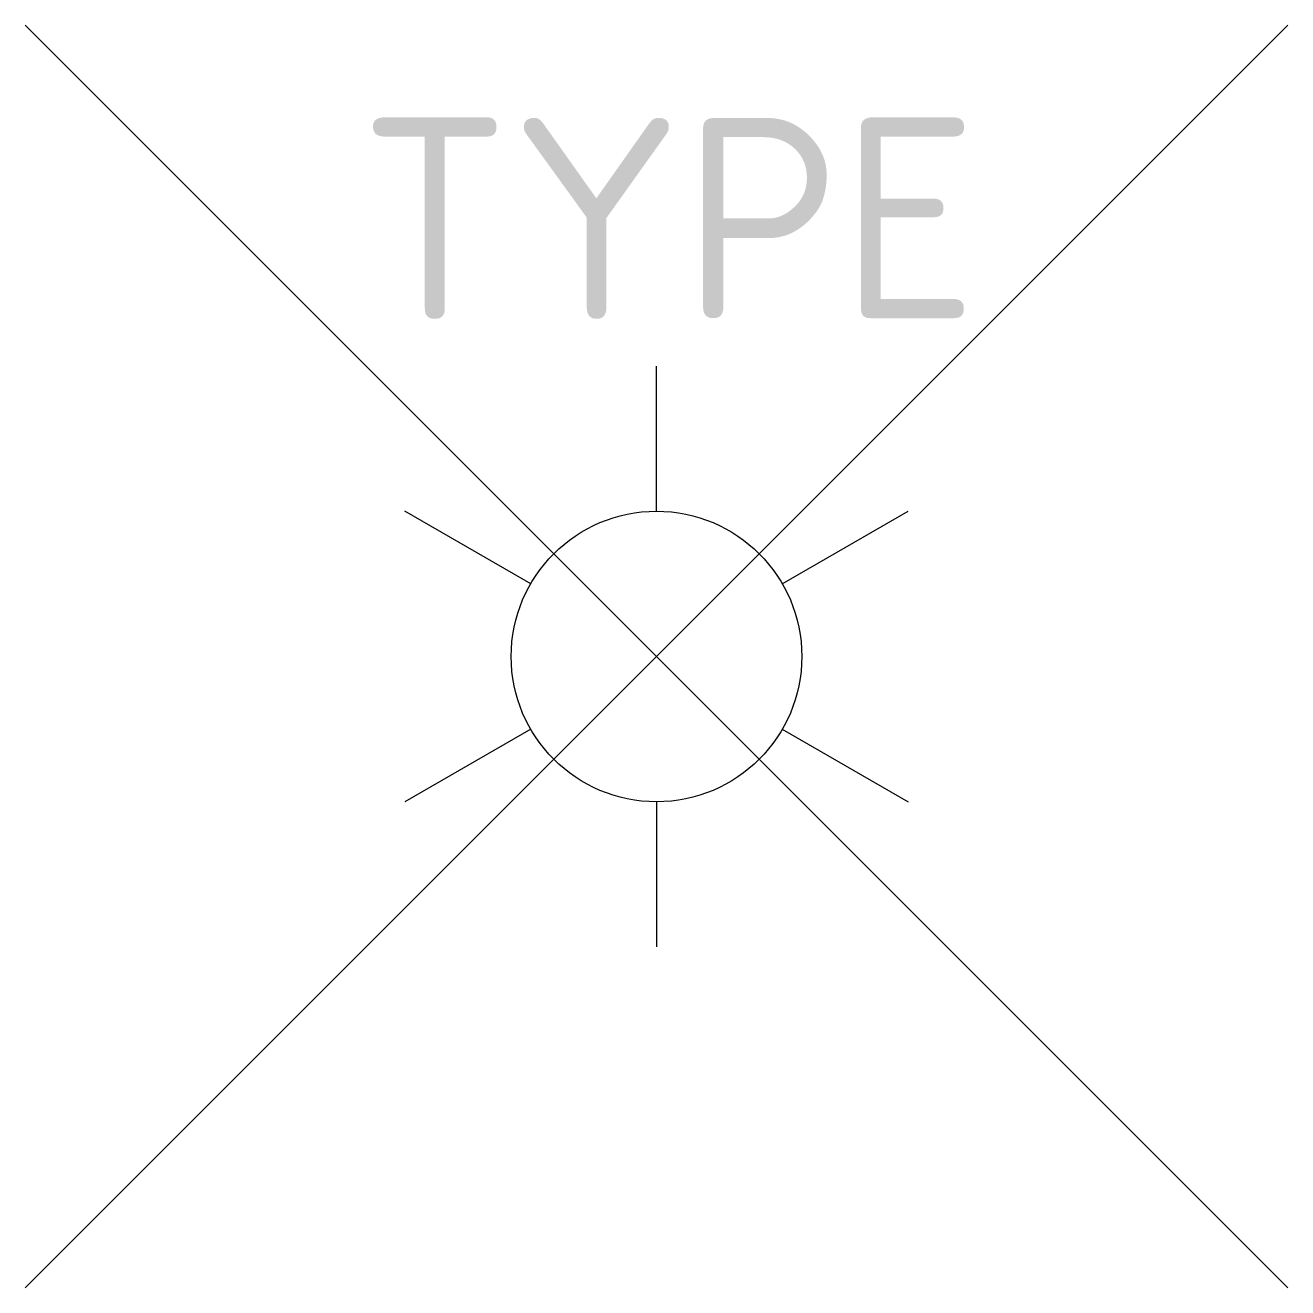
# Model space of a CAD drawing. Extents: x -5.5 to 5.5, y -5.5 to 5.5.
import ezdxf
from ezdxf.enums import TextEntityAlignment as Align

# ---------------------------------------------------------------- set-up
doc = ezdxf.new("R2010")
doc.units = 0
doc.styles.add('NLCS-ISO', font='NLCS-ISO.ttf')

msp = doc.modelspace()

# ---------------------------------------------------------------- linework, layer by layer
for p, q in [((0, 1.266), (0, 2.531)), ((-1.096, 0.633), (-2.192, 1.266)), ((1.096, 0.633), (2.192, 1.266)), ((-1.096, -0.633), (-2.192, -1.266)), ((1.096, -0.633), (2.192, -1.266)), ((0, -1.266), (0, -2.531))]:
    msp.add_line(p, q)
for points in [[(5.5, 5.5), (-5.5, -5.5)], [(-5.5, 5.5), (5.5, -5.5)]]:
    msp.add_lwpolyline(points)
msp.add_circle((0, 0), 1.266)

# ---------------------------------------------------------------- texts
at = {"style": 'NLCS-ISO'}
msp.add_attdef('TYPE', text='', height=1.75, dxfattribs=at).set_placement((0.105, 3.817), align=Align.MIDDLE_CENTER)

doc.saveas('drawing.dxf')
